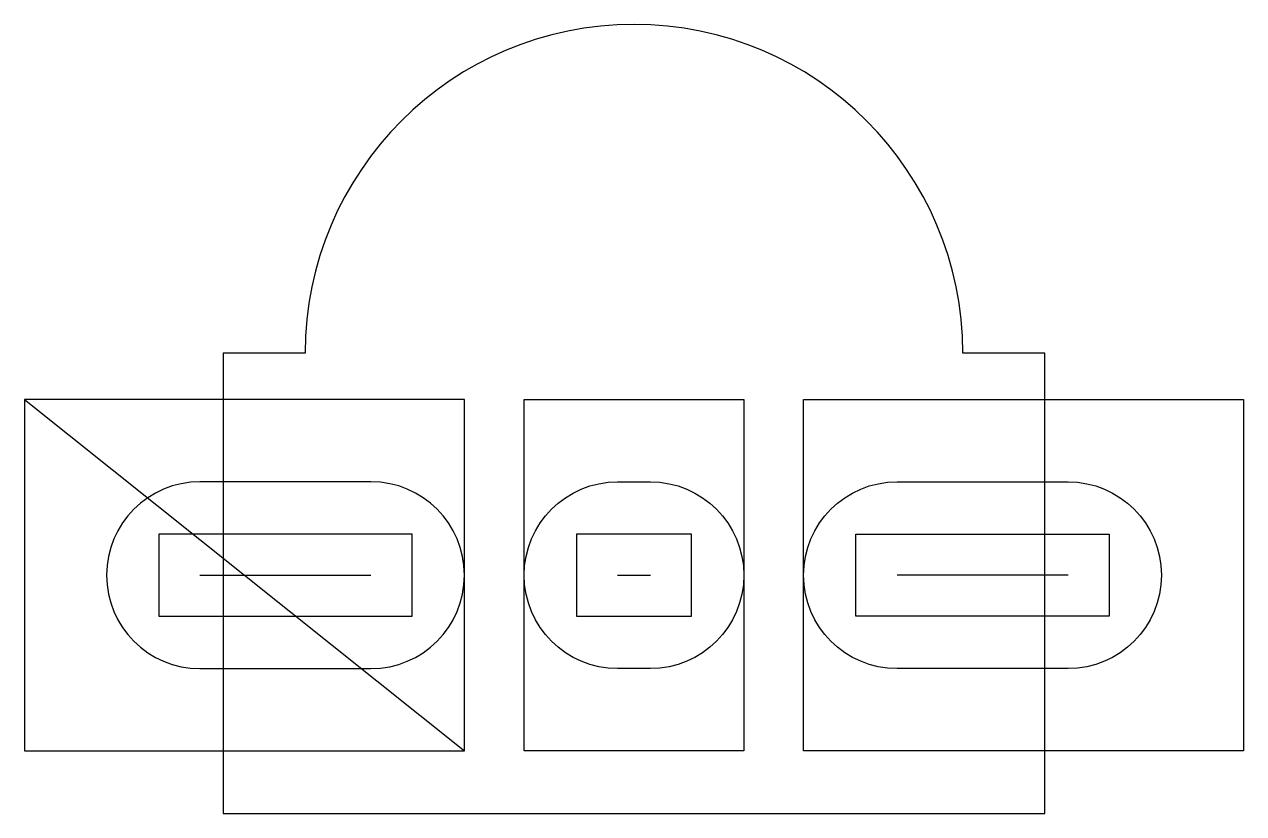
# Model space of a CAD drawing. Header units: inches. Extents: x -3.71 to 3.71, y -1.45 to 3.35.
import ezdxf

# ---------------------------------------------------------------- set-up
doc = ezdxf.new("R2010")
doc.units = ezdxf.units.IN
doc.header["$MEASUREMENT"] = 0
doc.layers.add('dril_line', color=6, linetype='Continuous')
doc.layers.add('hall', color=3, linetype='Continuous')

msp = doc.modelspace()

# ---------------------------------------------------------------- linework, layer by layer
msp.add_lwpolyline([(-2, 1.35), (-2.5, 1.35), (-2.5, -1.45), (2.5, -1.45), (2.5, 1.35), (2, 1.35, 1)], format="xyb", close=True)
for points in [[(-2.89, 0.25), (-2.89, -0.25), (-1.35, -0.25), (-1.35, 0.25)], [(-0.35, -0.25), (0.35, -0.25), (0.35, 0.25), (-0.35, 0.25)], [(2.89, 0.25), (2.89, -0.25), (1.35, -0.25), (1.35, 0.25)]]:
    msp.add_lwpolyline(points, close=True)
at = {"layer": 'dril_line'}
for p, q in [((-3.7082, 1.0682), (-1.0318, -1.0682)), ((-2.64, 0), (-1.6, 0)), ((-0.1, 0), (0.1, 0)), ((2.64, 0), (1.6, 0))]:
    msp.add_line(p, q, dxfattribs=at)
for points in [[(-1.0318, 1.0682), (-3.7082, 1.0682), (-3.7082, -1.0682), (-1.0318, -1.0682)], [(0.6682, 0), (0.6682, -1.0682), (0, -1.0682), (-0.6682, -1.0682), (-0.6682, 0), (-0.6682, 1.0682), (0, 1.0682), (0.6682, 1.0682)], [(1.0318, 1.0682), (3.7082, 1.0682), (3.7082, -1.0682), (1.0318, -1.0682)]]:
    msp.add_lwpolyline(points, close=True, dxfattribs=at)
at = {"layer": 'hall'}
for points in [[(-1.6, -0.5682, 1), (-1.6, 0.5682), (-2.64, 0.5682, 1), (-2.64, -0.5682)], [(0.1, 0.5682, -1), (0.1, -0.5682), (-0.1, -0.5682, -1), (-0.1, 0.5682)], [(1.6, -0.5682, -1), (1.6, 0.5682), (2.64, 0.5682, -1), (2.64, -0.5682)]]:
    msp.add_lwpolyline(points, format="xyb", close=True, dxfattribs=at)

doc.saveas('drawing.dxf')
